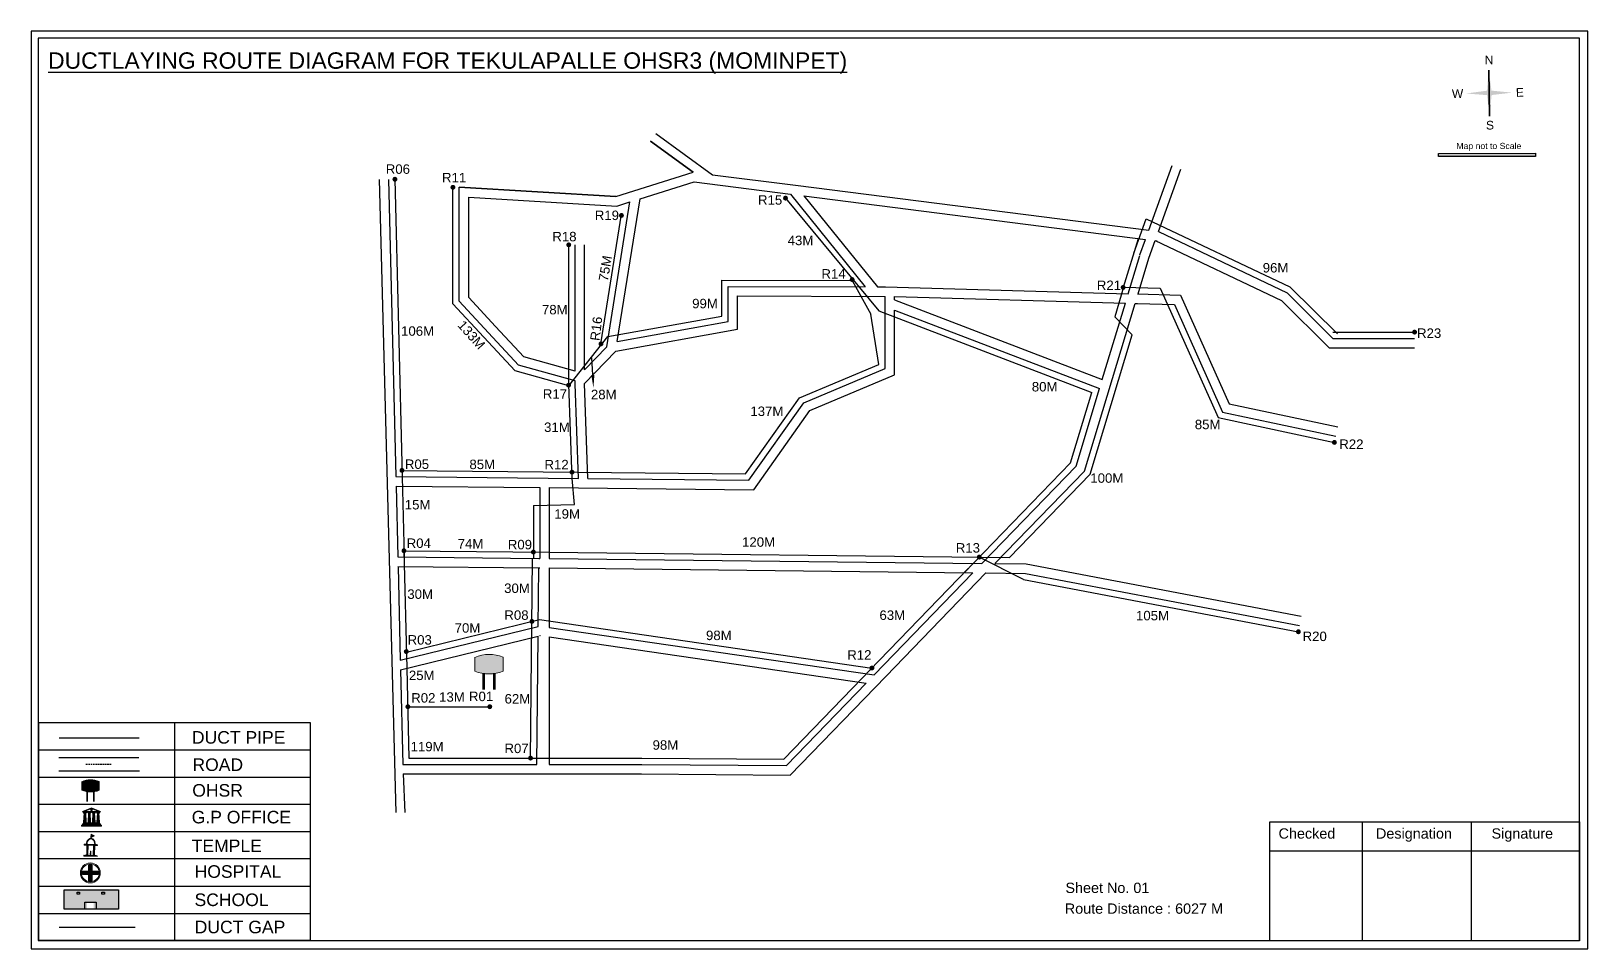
# Model space of a CAD drawing. Header units: inches. Extents: x 1972 to 9977, y 79 to 2755.
# Drawn here: x 4278 to 5267, y 79 to 662 of the extents above; entities that cross this region are included whole.
import ezdxf

# ---------------------------------------------------------------- set-up
doc = ezdxf.new("R2010")
doc.units = ezdxf.units.IN
doc.header["$MEASUREMENT"] = 0
doc.linetypes.add('DASHEDX2', pattern=[1.5, 1, -0.5])
for name, color, linetype in [('LANDMARK', 7, 'Continuous'), ('OHT', 7, 'Continuous'), ('pipe', 5, 'Continuous')]:
    doc.layers.add(name, color=color, linetype=linetype)
doc.styles.get("Standard").update_dxf_attribs({"font": 'arial.ttf'})

# ---------------------------------------------------------------- blocks, each defined once
blk = doc.blocks.new('OHT')
at = {"linetype": 'Continuous', "lineweight": 0, "true_color": 0x0ffffc}
blk.add_hatch(color=4, dxfattribs=at).paths.add_polyline_path([(0.012, 1), (0, 1, 0.101323), (-0.4, 0.916), (-0.4, 0.525, 0.194075), (0.399, 0.521), (0.399, 0.921, 0.097877)])
at = {"color": 4, "linetype": 'Continuous', "lineweight": 0, "true_color": 0x0ffffc, "flags": 128}
for points in [[(-0.4, 0.525), (-0.4, 0.916)], [(0.399, 0.521), (0.399, 0.921)]]:
    blk.add_lwpolyline(points, dxfattribs=at)
at = {"color": 4, "linetype": 'Continuous', "lineweight": 0, "true_color": 0x0ffffc, "const_width": 0.075, "flags": 128}
for points in [[(-0.15, 0), (-0.15, 0.475)], [(0.15, 0), (0.15, 0.473)]]:
    blk.add_lwpolyline(points, dxfattribs=at)
at = {"color": 4, "linetype": 'Continuous', "lineweight": 0, "true_color": 0x0ffffc}
for centre, radius, start, end in [((0.006, -0.019), 1.019, 67.3109, 113.4711), ((0.004, 1.513), 1.068, 247.7682, 291.7007)]:
    blk.add_arc(centre, radius, start, end, dxfattribs=at)
blk = doc.blocks.new('Government_Office')
at = {"linetype": 'Continuous', "lineweight": 0, "true_color": 0xff0000}
h = blk.add_hatch(color=1, dxfattribs=at)
h.paths.add_polyline_path([(0.44, 0.72), (0.45, 0.75), (0, 0.93), (-0.45, 0.75), (-0.44, 0.72)])
h.paths.add_polyline_path([(0.355, 0.75), (-0.355, 0.75), (0, 0.9)], flags=16)
h.paths.add_polyline_path([(0, 0.778, -1), (0, 0.872, -1)], flags=0)
h = blk.add_hatch(color=1, dxfattribs=at)
edge = h.paths.add_edge_path()
edge.add_arc((0, 0.825), 0.0467, 90, 270)
edge.add_arc((0, 0.825), 0.0467, 270, 450)
for points in [[(-0.5, 0.05), (0.5, 0.05), (0.5, 0), (-0.5, 0)], [(-0.45, 0.075), (-0.45, 0.12), (0.45, 0.12), (0.45, 0.075)], [(-0.4, 0.14), (-0.4, 0.18), (0.4, 0.18), (0.4, 0.14)]]:
    blk.add_hatch(color=1, dxfattribs=at).paths.add_polyline_path(points)
h = blk.add_hatch(color=1, dxfattribs=at)
edge = h.paths.add_edge_path()
edge.add_line((-0.27, 0.195), (-0.295, 0.675))
edge.add_line((-0.295, 0.675), (-0.29, 0.675))
edge.add_arc((-0.278, 0.688), 0.0176, 225.30401, 441.56588)
edge.add_line((-0.275, 0.705), (-0.395, 0.705))
edge.add_arc((-0.392, 0.688), 0.0176, 98.43412, 314.69599)
edge.add_line((-0.38, 0.675), (-0.375, 0.675))
edge.add_line((-0.375, 0.675), (-0.4, 0.195))
edge.add_line((-0.4, 0.195), (-0.27, 0.195))
h = blk.add_hatch(color=1, dxfattribs=at)
edge = h.paths.add_edge_path()
edge.add_line((-0.047, 0.195), (-0.072, 0.675))
edge.add_line((-0.072, 0.675), (-0.067, 0.675))
edge.add_arc((-0.054, 0.688), 0.0176, 225.30401, 441.56588)
edge.add_line((-0.052, 0.705), (-0.172, 0.705))
edge.add_arc((-0.169, 0.688), 0.0176, 98.43412, 314.69599)
edge.add_line((-0.157, 0.675), (-0.152, 0.675))
edge.add_line((-0.152, 0.675), (-0.177, 0.195))
edge.add_line((-0.177, 0.195), (-0.047, 0.195))
h = blk.add_hatch(color=1, dxfattribs=at)
edge = h.paths.add_edge_path()
edge.add_line((0.177, 0.195), (0.152, 0.675))
edge.add_line((0.152, 0.675), (0.157, 0.675))
edge.add_arc((0.169, 0.688), 0.0176, 225.30401, 441.56588)
edge.add_line((0.172, 0.705), (0.052, 0.705))
edge.add_arc((0.054, 0.688), 0.0176, 98.43412, 314.69599)
edge.add_line((0.067, 0.675), (0.072, 0.675))
edge.add_line((0.072, 0.675), (0.047, 0.195))
edge.add_line((0.047, 0.195), (0.177, 0.195))
h = blk.add_hatch(color=1, dxfattribs=at)
edge = h.paths.add_edge_path()
edge.add_line((0.4, 0.195), (0.375, 0.675))
edge.add_line((0.375, 0.675), (0.38, 0.675))
edge.add_arc((0.392, 0.688), 0.0176, 225.30401, 441.56588)
edge.add_line((0.395, 0.705), (0.275, 0.705))
edge.add_arc((0.278, 0.688), 0.0176, 98.43412, 314.69599)
edge.add_line((0.29, 0.675), (0.295, 0.675))
edge.add_line((0.295, 0.675), (0.27, 0.195))
edge.add_line((0.27, 0.195), (0.4, 0.195))
at = {"color": 1, "linetype": 'Continuous', "lineweight": 0, "true_color": 0xff0000, "flags": 128}
for points in [[(-0.45, 0.75), (-0.44, 0.72), (0.44, 0.72), (0.45, 0.75), (0, 0.93)], [(-0.355, 0.75), (0.355, 0.75), (0, 0.9)], [(-0.5, 0.05), (0.5, 0.05), (0.5, 0), (-0.5, 0)], [(-0.45, 0.075), (-0.45, 0.12), (0.45, 0.12), (0.45, 0.075)], [(-0.4, 0.14), (-0.4, 0.18), (0.4, 0.18), (0.4, 0.14)]]:
    blk.add_lwpolyline(points, close=True, dxfattribs=at)
for points in [[(0, 0.872, 1), (0, 0.778, 1)], [(-0.27, 0.195), (-0.295, 0.675), (-0.29, 0.675, 1.379694), (-0.275, 0.705), (-0.395, 0.705, 1.379694), (-0.38, 0.675), (-0.375, 0.675), (-0.4, 0.195)], [(-0.047, 0.195), (-0.072, 0.675), (-0.067, 0.675, 1.379694), (-0.052, 0.705), (-0.172, 0.705, 1.379694), (-0.157, 0.675), (-0.152, 0.675), (-0.177, 0.195)], [(0.177, 0.195), (0.152, 0.675), (0.157, 0.675, 1.379694), (0.172, 0.705), (0.052, 0.705, 1.379694), (0.067, 0.675), (0.072, 0.675), (0.047, 0.195)], [(0.4, 0.195), (0.375, 0.675), (0.38, 0.675, 1.379694), (0.395, 0.705), (0.275, 0.705, 1.379694), (0.29, 0.675), (0.295, 0.675), (0.27, 0.195)]]:
    blk.add_lwpolyline(points, format="xyb", close=True, dxfattribs=at)
blk = doc.blocks.new('Temple')
at = {"linetype": 'Continuous', "lineweight": 0, "true_color": 0xff0000}
h = blk.add_hatch(color=1, dxfattribs=at)
edge = h.paths.add_edge_path()
edge.add_line((0.175, 0.49), (0.225, 0.49))
edge.add_line((0.225, 0.49), (0.225, 0.497))
edge.add_line((0.225, 0.497), (0.307, 0.497))
edge.add_line((0.307, 0.497), (0.307, 0.533))
edge.add_line((0.307, 0.533), (0.257, 0.533))
edge.add_line((0.257, 0.533), (0.257, 0.54))
edge.add_line((0.257, 0.54), (0.2, 0.54))
edge.add_spline(control_points=[(0.2, 0.54), (0.2, 0.589), (0.19, 0.638), (0.142, 0.743), (0.092, 0.79), (0.027, 0.805), (0.02, 0.806), (0.012, 0.806)], knot_values=[4.712389, 4.712389, 4.712389, 4.712389, 5.278166, 5.278166, 6.117402, 6.117402, 6.223801, 6.223801, 6.223801, 6.223801], degree=3, periodic=0)
edge.add_line((0.012, 0.806), (0.012, 0.79))
edge.add_line((0.012, 0.79), (-0.012, 0.79))
edge.add_line((-0.012, 0.79), (-0.012, 0.806))
edge.add_spline(control_points=[(-0.012, 0.806), (-0.055, 0.802), (-0.096, 0.781), (-0.171, 0.699), (-0.197, 0.628), (-0.2, 0.55), (-0.2, 0.545), (-0.2, 0.54)], knot_values=[6.343965, 6.343965, 6.343965, 6.343965, 6.956638, 6.956638, 7.795874, 7.795874, 7.853982, 7.853982, 7.853982, 7.853982], degree=3, periodic=0)
edge.add_line((-0.2, 0.54), (-0.257, 0.54))
edge.add_line((-0.257, 0.54), (-0.257, 0.533))
edge.add_line((-0.257, 0.533), (-0.307, 0.533))
edge.add_line((-0.307, 0.533), (-0.307, 0.497))
edge.add_line((-0.307, 0.497), (-0.225, 0.497))
edge.add_line((-0.225, 0.497), (-0.225, 0.49))
edge.add_line((-0.225, 0.49), (-0.175, 0.49))
edge.add_line((-0.175, 0.49), (-0.175, 0.07))
edge.add_arc((-0.205, 0.07), 0.03, -90, 0, ccw=False)
edge.add_line((-0.205, 0.04), (-0.257, 0.04))
edge.add_line((-0.257, 0.04), (-0.257, 0.033))
edge.add_line((-0.257, 0.033), (-0.307, 0.033))
edge.add_line((-0.307, 0.033), (-0.307, 0))
edge.add_line((-0.307, 0), (0.307, 0))
edge.add_line((0.307, 0), (0.307, 0.033))
edge.add_line((0.307, 0.033), (0.257, 0.033))
edge.add_line((0.257, 0.033), (0.257, 0.04))
edge.add_line((0.257, 0.04), (0.205, 0.04))
edge.add_arc((0.205, 0.07), 0.03, 180, 270, ccw=False)
edge.add_line((0.175, 0.07), (0.175, 0.49))
h.paths.add_polyline_path([(0.125, 0.07, -0.414214), (0.095, 0.04), (0.05, 0.04), (0.05, 0.033), (-0.05, 0.033), (-0.05, 0.04), (-0.095, 0.04, -0.414214), (-0.125, 0.07), (-0.125, 0.497), (0.125, 0.497)], flags=16)
edge = h.paths.add_edge_path(flags=16)
edge.add_ellipse((0, 0.54), major_axis=(0, 0.242), ratio=0.722808, start_angle=270, end_angle=450, ccw=False)
edge.add_line((0.175, 0.54), (-0.175, 0.54))
h.paths.add_polyline_path([(0.012, 0.23), (0.012, 0.07), (-0.012, 0.07), (-0.012, 0.23)], flags=0)
h = blk.add_hatch(color=1, dxfattribs=at)
edge = h.paths.add_edge_path()
edge.add_line((0.012, 0.857), (0, 0.85))
edge.add_line((0, 0.85), (-0.003, 0.925))
edge.add_line((-0.003, 0.925), (-0.012, 0.925))
edge.add_line((-0.012, 0.925), (-0.012, 0.806))
edge.add_spline(control_points=[(-0.012, 0.806), (-0.004, 0.807), (0.004, 0.807), (0.012, 0.806)], knot_values=[6.223801, 6.223801, 6.223801, 6.223801, 6.343965, 6.343965, 6.343965, 6.343965], degree=3, periodic=0)
edge.add_line((0.012, 0.806), (0.012, 0.857))
h = blk.add_hatch(color=1, dxfattribs=at)
edge = h.paths.add_edge_path()
edge.add_line((0.012, 0.79), (0.012, 0.806))
edge.add_spline(control_points=[(0.012, 0.806), (0.004, 0.807), (-0.004, 0.807), (-0.012, 0.806)], knot_values=[6.223801, 6.223801, 6.223801, 6.223801, 6.343965, 6.343965, 6.343965, 6.343965], degree=3, periodic=0)
edge.add_line((-0.012, 0.806), (-0.012, 0.79))
edge.add_line((-0.012, 0.79), (0.012, 0.79))
at = {"linetype": 'Continuous', "lineweight": 0, "true_color": 0xe66000}
blk.add_hatch(color=32, dxfattribs=at).paths.add_polyline_path([(-0.006, 1), (0.147, 0.931), (0, 0.85)])
at = {"color": 1, "linetype": 'Continuous', "lineweight": 0, "true_color": 0xff0000, "flags": 128}
for points in [[(0.012, 0.925), (-0.012, 0.925), (-0.012, 0.79), (0.012, 0.79)], [(0.012, 0.23), (-0.012, 0.23), (-0.012, 0.07), (0.012, 0.07)]]:
    blk.add_lwpolyline(points, close=True, dxfattribs=at)
at = {"color": 32, "linetype": 'Continuous', "lineweight": 0, "true_color": 0xe66000, "flags": 128}
blk.add_lwpolyline([(-0.006, 1), (0.147, 0.931), (0, 0.85), (-0.006, 1)], dxfattribs=at)
at = {"color": 1, "linetype": 'Continuous', "lineweight": 0, "true_color": 0xff0000, "flags": 128}
blk.add_lwpolyline([(0.2, 0.54), (0.257, 0.54), (0.257, 0.533), (0.307, 0.533), (0.307, 0.497), (0.225, 0.497), (0.225, 0.49), (0.175, 0.49), (0.175, 0.07, 0.414214), (0.205, 0.04), (0.257, 0.04), (0.257, 0.033), (0.307, 0.033), (0.307, 0), (-0.307, 0), (-0.307, 0.033), (-0.257, 0.033), (-0.257, 0.04), (-0.205, 0.04, 0.414214), (-0.175, 0.07), (-0.175, 0.49), (-0.225, 0.49), (-0.225, 0.497), (-0.307, 0.497), (-0.307, 0.533), (-0.257, 0.533), (-0.257, 0.54), (-0.2, 0.54)], format="xyb", dxfattribs=at)
blk.add_lwpolyline([(-0.175, 0.54), (0.175, 0.54)], dxfattribs=at)
blk.add_lwpolyline([(0.125, 0.497), (0.125, 0.07, -0.414214), (0.095, 0.04), (0.05, 0.04), (0.05, 0.033), (-0.05, 0.033), (-0.05, 0.04), (-0.095, 0.04, -0.414214), (-0.125, 0.07), (-0.125, 0.497)], format="xyb", close=True, dxfattribs=at)
at = {"color": 1, "linetype": 'Continuous', "lineweight": 0, "true_color": 0xff0000}
blk.add_ellipse((0, 0.54), major_axis=(0, 0.242), ratio=0.722808, start_param=4.712389, end_param=7.853982, dxfattribs=at)
blk.add_open_spline([(0.2, 0.54), (0.2, 0.589), (0.19, 0.638), (0.142, 0.743), (0.092, 0.79), (-0.023, 0.816), (-0.085, 0.794), (-0.171, 0.699), (-0.197, 0.628), (-0.2, 0.55), (-0.2, 0.545), (-0.2, 0.54)], degree=3, knots=[4.712389, 4.712389, 4.712389, 4.712389, 5.278166, 5.278166, 6.117402, 6.117402, 6.956638, 6.956638, 7.795874, 7.795874, 7.853982, 7.853982, 7.853982, 7.853982], dxfattribs=at)
blk = doc.blocks.new('*U46')
at = {"color": 0, "linetype": 'DASHEDX2', "transparency": 16777216}
blk.add_line((-8.22, 0), (8.01, 0), dxfattribs=at)
blk = doc.blocks.new('Hospital')
at = {"linetype": 'Continuous', "lineweight": 0, "true_color": 0x000000}
h = blk.add_hatch(color=18, dxfattribs=at)
h.paths.add_polyline_path([(-0.5, 0, 1), (0.5, 0, 1)])
h.paths.add_polyline_path([(0.446, 0, -1), (-0.446, 0, -1)], flags=16)
at = {"linetype": 'Continuous', "true_color": 0xff0000}
blk.add_hatch(color=1, dxfattribs=at).paths.add_polyline_path([(-0.394, 0.08), (-0.08, 0.08), (-0.08, 0.394), (0.08, 0.394), (0.08, 0.08), (0.394, 0.08), (0.394, -0.08), (0.08, -0.08), (0.08, -0.394), (-0.08, -0.394), (-0.08, -0.08), (-0.394, -0.08)])
at = {"color": 1, "linetype": 'Continuous', "true_color": 0xff0000, "flags": 128}
blk.add_lwpolyline([(-0.394, 0.08), (-0.08, 0.08), (-0.08, 0.394), (0.08, 0.394), (0.08, 0.08), (0.394, 0.08), (0.394, -0.08), (0.08, -0.08), (0.08, -0.394), (-0.08, -0.394), (-0.08, -0.08), (-0.394, -0.08)], close=True, dxfattribs=at)
at = {"color": 18, "linetype": 'Continuous', "lineweight": 0, "true_color": 0x000000}
for radius in [0.5, 0.446]:
    blk.add_circle((0, 0), radius, dxfattribs=at)

msp = doc.modelspace()

# ---------------------------------------------------------------- hatches: boundary and pattern name
at = {"true_color": 0x0093dd}
h = msp.add_hatch(color=142, dxfattribs=at)
h.dxf.hatch_style = 1
h.paths.add_polyline_path([(5171.75, 584.08), (5171.76, 582.03), (5233.37, 582.17), (5233.37, 584.22)])
at = {"ltscale": 0.5}
h = msp.add_hatch(color=5, dxfattribs=at)
h.dxf.hatch_style = 1
h.paths.add_polyline_path([(4510.9, 567.7, 1), (4507.78, 567.7, 1)])
h = msp.add_hatch(color=5, dxfattribs=at)
h.dxf.hatch_style = 1
h.paths.add_polyline_path([(4547.72, 562.59, 1), (4544.6, 562.59, 1)])
h = msp.add_hatch(color=5, dxfattribs=at)
h.dxf.hatch_style = 1
h.paths.add_polyline_path([(4758.81, 555.7, 1), (4755.69, 555.7, 1)])
h = msp.add_hatch(color=5, dxfattribs=at)
h.dxf.hatch_style = 1
h.paths.add_polyline_path([(4654.68, 544.74, 1), (4651.57, 544.74, 1)])
h = msp.add_hatch(color=5, dxfattribs=at)
h.dxf.hatch_style = 1
h.paths.add_polyline_path([(4621.25, 526.08, 1), (4618.13, 526.08, 1)])
h = msp.add_hatch(color=5, dxfattribs=at)
h.dxf.hatch_style = 1
h.paths.add_polyline_path([(4801.12, 504.06, 1), (4798, 504.06, 1)])
h = msp.add_hatch(color=5, dxfattribs=at)
h.dxf.hatch_style = 1
h.paths.add_polyline_path([(4973.12, 499.06, 1), (4970, 499.06, 1)])
h = msp.add_hatch(color=5, dxfattribs=at)
h.dxf.hatch_style = 1
h.paths.add_polyline_path([(4641.68, 463.26, 1), (4638.56, 463.26, 1)])
h = msp.add_hatch(color=5, dxfattribs=at)
h.dxf.hatch_style = 1
h.paths.add_polyline_path([(5158.09, 470.71, 1), (5154.97, 470.71, 1)])
h = msp.add_hatch(color=5, dxfattribs=at)
h.dxf.hatch_style = 1
h.paths.add_polyline_path([(4621.12, 437.06, 1), (4618, 437.06, 1)])
h = msp.add_hatch(color=5, dxfattribs=at)
h.dxf.hatch_style = 1
h.paths.add_polyline_path([(5107.21, 400.75, 1), (5104.09, 400.75, 1)])
h = msp.add_hatch(color=5, dxfattribs=at)
h.dxf.hatch_style = 1
h.paths.add_polyline_path([(4515.39, 382.99, 1), (4512.28, 382.99, 1)])
h = msp.add_hatch(color=5, dxfattribs=at)
h.dxf.hatch_style = 1
h.paths.add_polyline_path([(4623.3, 381.89, 1), (4620.18, 381.89, 1)])
h = msp.add_hatch(color=5, dxfattribs=at)
h.dxf.hatch_style = 1
h.paths.add_polyline_path([(4516.64, 332.02, 1), (4513.52, 332.02, 1)])
h = msp.add_hatch(color=5, dxfattribs=at)
h.dxf.hatch_style = 1
h.paths.add_polyline_path([(4598.79, 331.18, 1), (4595.67, 331.18, 1)])
h = msp.add_hatch(color=5, dxfattribs=at)
h.dxf.hatch_style = 1
h.paths.add_polyline_path([(4881.77, 327.97, 1), (4878.65, 327.97, 1)])
h = msp.add_hatch(color=5, dxfattribs=at)
h.dxf.hatch_style = 1
h.paths.add_polyline_path([(4597.86, 287.19, 1), (4594.75, 287.19, 1)])
h = msp.add_hatch(color=5, dxfattribs=at)
h.dxf.hatch_style = 1
h.paths.add_polyline_path([(5084.34, 280.62, 1), (5081.22, 280.62, 1)])
h = msp.add_hatch(color=5, dxfattribs=at)
h.dxf.hatch_style = 1
h.paths.add_polyline_path([(4518.12, 268.06, 1), (4515, 268.06, 1)])
h = msp.add_hatch(color=5, dxfattribs=at)
h.dxf.hatch_style = 1
h.paths.add_polyline_path([(4813.65, 257.61, 1), (4810.54, 257.61, 1)])
h = msp.add_hatch(color=5, dxfattribs=at)
h.dxf.hatch_style = 1
h.paths.add_polyline_path([(4519.12, 233.06, 1), (4516, 233.06, 1)])
h = msp.add_hatch(color=5, dxfattribs=at)
h.dxf.hatch_style = 1
h.paths.add_polyline_path([(4571.12, 233.06, 1), (4568, 233.06, 1)])
h = msp.add_hatch(color=5, dxfattribs=at)
h.dxf.hatch_style = 1
h.paths.add_polyline_path([(4596.98, 200.46, 1), (4593.86, 200.46, 1)])
at = {"true_color": 0xc8c92d}
h = msp.add_hatch(color=52, dxfattribs=at)
h.dxf.hatch_style = 1
h.paths.add_polyline_path([(4306.16, 116.84), (4299.32, 116.84), (4299.32, 104.54), (4306.16, 104.54)])
h.paths.add_polyline_path([(4333.75, 116.84), (4326.9, 116.84), (4326.9, 104.54), (4333.75, 104.54)])
at = {"true_color": 0x293189}
h = msp.add_hatch(color=177, dxfattribs=at)
h.dxf.hatch_style = 1
h.paths.add_polyline_path([(4326.9, 116.84), (4306.16, 116.84), (4306.16, 104.54), (4313.95, 104.54), (4313.95, 108.57), (4318.22, 108.57), (4318.22, 104.54), (4326.9, 104.54)])
h.paths.add_polyline_path([(4309.13, 114.1), (4307.6, 114.1), (4307.6, 115.5), (4309.13, 115.5)], flags=16)
h.paths.add_polyline_path([(4323.42, 114.1), (4323.42, 115.5), (4324.94, 115.5), (4324.94, 114.1)], flags=16)

# ---------------------------------------------------------------- linework, layer by layer
for p, q in [((5204.11, 607.78), (5203.6, 636.96)), ((5203.6, 636.96), (5204.11, 607.78)), ((5204.11, 607.78), (5203.6, 636.96)), ((5203.85, 622.35), (5204.11, 607.78)), ((4675.04, 596.73), (4710.99, 570.54)), ((4698.65, 572.11), (4671.5, 591.88)), ((4671.5, 591.88), (4698.65, 572.11)), ((4987.86, 535.35), (5002.63, 576.46)), ((4993.96, 534.57), (5008.19, 574.19)), ((4499.34, 567.45), (4510.03, 166)), ((4505.34, 567.6), (4509.93, 379.03)), ((4649.5, 556.73), (4698.65, 572.11)), ((4664.93, 555.27), (4699.19, 565.99)), ((4699.19, 565.99), (4760.36, 558.22)), ((4710.99, 570.54), (4763.51, 563.86)), ((4763.51, 563.86), (4987.86, 535.35)), ((4550.16, 490.33), (4550.16, 562.59)), ((4649.5, 556.73), (4550.16, 562.59)), ((4550.16, 562.59), (4649.5, 556.73)), ((4556.16, 492.69), (4556.16, 556.22)), ((4556.16, 556.22), (4650.24, 550.67)), ((4650.5, 464.85), (4664.93, 555.27)), ((4760.36, 558.22), (4807.89, 499.43)), ((4768.96, 557.12), (4815.63, 499.41)), ((4768.96, 557.12), (4985.78, 529.56)), ((4643.87, 461.38), (4658.54, 553.27)), ((4650.24, 550.67), (4658.54, 553.27)), ((4993.96, 534.57), (5075.65, 495.73)), ((4623.69, 445.98), (4623.69, 526.08)), ((4629.69, 446.7), (4629.69, 526.08)), ((4982.22, 519.65), (4985.78, 529.56)), ((4987.87, 517.62), (4991.92, 528.9)), ((4991.92, 528.9), (5072.14, 490.75)), ((4992.25, 528.74), (4993.2, 528.62)), ((4974.78, 495.07), (4982.13, 519.36)), ((4980.99, 494.9), (4987.87, 517.62)), ((4720.78, 477.53), (4720.78, 499.66)), ((4720.78, 499.66), (4807.89, 499.43)), ((4815.63, 499.41), (4820.5, 499.39)), ((4820.66, 499.39), (4974.78, 495.07)), ((4980.75, 494.9), (5008.05, 494.14)), ((5008.05, 494.14), (5038.9, 425.26)), ((5075.65, 495.73), (5104.71, 466.71)), ((4568.8, 470.29), (4550.16, 490.33)), ((4573.19, 474.38), (4556.16, 492.69)), ((4726.78, 472.52), (4726.78, 493.64)), ((4726.78, 493.64), (4820.49, 493.39)), ((4820.49, 447.54), (4820.49, 493.39)), ((4826.49, 491.1), (4826.49, 493.39)), ((4826.49, 493.23), (4972.98, 489.12)), ((4826.49, 491.1), (4958.3, 440.62)), ((4826.49, 443.56), (4826.49, 484.67)), ((4826.49, 484.67), (4956.56, 434.86)), ((4947.01, 382.6), (4979.19, 488.94)), ((4958.3, 440.62), (4972.98, 489.12)), ((4979.19, 488.94), (4980.58, 488.91)), ((4980.58, 488.91), (5004.11, 488.25)), ((5004.11, 488.25), (5034.67, 420.03)), ((5072.14, 490.75), (5102.23, 460.71)), ((4591.11, 455.1), (4573.19, 474.38)), ((4650.5, 464.85), (4720.78, 477.53)), ((4587.87, 449.78), (4568.8, 470.29)), ((4649.5, 458.57), (4726.78, 472.52)), ((5104.71, 466.71), (5156.53, 466.71)), ((4623.69, 445.98), (4591.11, 455.1)), ((4629.69, 446.7), (4643.87, 461.38)), ((4629.69, 438.06), (4649.5, 458.57)), ((5102.23, 460.71), (5156.53, 460.71)), ((4623.69, 439.74), (4587.87, 449.78)), ((4634.96, 443.52), (4634.43, 454.33)), ((4768.82, 425.76), (4820.49, 447.54)), ((4623.69, 438.06), (4623.69, 439.74)), ((4625.89, 377.85), (4623.69, 437.84)), ((4631.89, 377.79), (4629.69, 438.06)), ((4772.73, 420.9), (4826.49, 443.56)), ((4941.69, 385.73), (4956.56, 434.86)), ((4734.01, 376.75), (4768.82, 425.76)), ((5038.9, 425.26), (5107.74, 410.53)), ((4737.09, 370.72), (4772.73, 420.9)), ((5034.67, 420.03), (5106.49, 404.66)), ((4881.88, 323.95), (4941.69, 385.73)), ((4509.93, 379.03), (4625.89, 377.85)), ((4631.89, 377.79), (4734.01, 376.75)), ((4890.14, 323.86), (4947.01, 382.6)), ((4510.08, 373.03), (4511.17, 328.06)), ((4510.08, 373.03), (4601.23, 372.1)), ((4601.23, 372.1), (4601.23, 327.14)), ((4607.23, 372.04), (4737.09, 370.72)), ((4607.23, 372.04), (4607.23, 327.07)), ((4511.17, 328.06), (4600.71, 327.15)), ((4600.71, 327.15), (4601.23, 327.14)), ((4607.23, 327.07), (4881.88, 323.95)), ((4511.11, 322.06), (4600.65, 321.15)), ((4511.32, 322.06), (4512.77, 262.6)), ((4600.27, 284.05), (4600.65, 321.15)), ((4600.64, 321.15), (4601.23, 321.14)), ((4607.23, 321.07), (4607.23, 283.41)), ((4607.23, 321.07), (4876.14, 318.02)), ((4813.54, 253.35), (4876.14, 318.02)), ((4820.86, 252.29), (4884.4, 317.92)), ((4884.4, 317.92), (4909.5, 317.64)), ((4890.14, 323.86), (4910.1, 323.63)), ((4909.5, 317.64), (5083.53, 284.55)), ((4910.1, 323.63), (5084.65, 290.44)), ((4512.77, 262.6), (4600.27, 284.05)), ((4512.92, 256.46), (4600.21, 277.85)), ((4599.38, 196.46), (4600.21, 277.85)), ((4601.23, 278.22), (4601.23, 278.1)), ((4601.23, 278.22), (4601.52, 278.18)), ((4601.23, 278.1), (4601.52, 278.18)), ((4607.23, 283.41), (4813.54, 253.35)), ((4607.23, 277.35), (4607.23, 196.46)), ((4607.23, 277.35), (4808.4, 248.04)), ((4512.92, 256.46), (4514.38, 196.46)), ((4757.8, 195.76), (4808.4, 248.04)), ((4760.32, 189.74), (4820.86, 252.29)), ((4283.03, 222.78), (4283.03, 86.01)), ((4369.35, 222.78), (4369.35, 84.67)), ((4455.67, 205.51), (4283.03, 205.51)), ((4295.96, 200.75), (4346.9, 200.75)), ((4455.67, 188.25), (4283.03, 188.25)), ((4295.96, 192.4), (4347.16, 192.4)), ((4514.38, 196.46), (4599.38, 196.46)), ((4514.52, 190.46), (4515.55, 166)), ((4514.52, 190.46), (4599.32, 190.46)), ((4514.52, 190.46), (4665.94, 190.46)), ((4607.23, 196.46), (4665.94, 196.46)), ((4665.94, 190.46), (4760.32, 189.74)), ((4665.99, 196.46), (4757.8, 195.76)), ((4455.67, 170.99), (4283.03, 170.99)), ((4455.67, 153.72), (4283.03, 153.72)), ((4455.67, 136.46), (4283.03, 136.46)), ((4283.03, 119.19), (4455.67, 119.19)), ((4283.03, 101.93), (4455.67, 101.93)), ((4283.02, 85.75), (4283.02, 84.68)), ((4283.03, 86.01), (4283.03, 84.67)), ((4455.67, 84.67), (4283.03, 84.67))]:
    msp.add_line(p, q)
at = {"color": 1}
msp.add_line((5203.6, 636.96), (5203.85, 622.36), dxfattribs=at)
at = {"color": 5}
for p, q in [((4799.5, 503.45), (4811.5, 482)), ((4816.49, 450.2), (4811.5, 482)), ((5031.02, 418.39), (5031.85, 416.54)), ((4517.49, 233), (4569.5, 233))]:
    msp.add_line(p, q, dxfattribs=at)
at = {"color": 242, "true_color": 0xcd2027}
for p, q in [((5123.36, 159.98), (5123.36, 84.62)), ((5192.41, 159.98), (5192.41, 84.62)), ((5064.57, 141.72), (5261.29, 141.72))]:
    msp.add_line(p, q, dxfattribs=at)
for points in [[(4278.45, 661.65), (4278.45, 79.45), (5266.52, 79.45), (5266.52, 661.65)], [(4283.02, 657.19), (4283.02, 84.68), (5261.29, 84.68), (5261.29, 657.19)], [(4333.82, 116.84), (4333.82, 104.54), (4299.32, 104.54), (4299.32, 116.84)], [(4309.13, 115.5), (4309.13, 114.1), (4307.6, 114.1), (4307.6, 115.5)], [(4323.42, 114.1), (4323.42, 115.5), (4324.94, 115.5), (4324.94, 114.1)]]:
    msp.add_lwpolyline(points, close=True)
at = {"color": 142, "true_color": 0x0093dd}
msp.add_lwpolyline([(5233.37, 582.17), (5171.76, 582.03), (5171.75, 584.08), (5233.37, 584.22), (5233.37, 582.17)], dxfattribs=at)
for points in [[(4455.67, 84.67), (4455.67, 222.78), (4283.03, 222.78)], [(4312.47, 104.54), (4312.47, 109.09), (4319.71, 109.09), (4319.71, 104.54)]]:
    msp.add_lwpolyline(points)
at = {"color": 242, "true_color": 0xcd2027}
msp.add_lwpolyline([(5261.29, 84.62), (5064.57, 84.62), (5064.57, 159.98), (5261.29, 159.98)], close=True, dxfattribs=at)
at = {"color": 1}
msp.add_solid([(5202.41, 622.33), (5205.54, 622.39), (5203.6, 636.96)], dxfattribs=at)
msp.add_solid([(5202.41, 622.33), (5205.54, 622.39), (5203.6, 636.96)], dxfattribs=at)
for points in [[(5203.89, 620.93), (5203.84, 624.06), (5189.26, 622.11)], [(5203.89, 620.93), (5203.84, 624.06), (5189.26, 622.11)], [(5203.89, 620.93), (5203.84, 624.06), (5218.45, 622.63)], [(5203.89, 620.93), (5203.84, 624.06), (5218.45, 622.63)], [(5202.42, 622.33), (5205.54, 622.39), (5204.11, 607.78)], [(5202.42, 622.33), (5205.54, 622.39), (5204.11, 607.78)], [(4635.95, 443.57), (4633.97, 443.47), (4635.37, 435.31)]]:
    msp.add_solid(points)
at = {"layer": 'OHT', "color": 5}
msp.add_line((4296.15, 213.38), (4347.08, 213.38), dxfattribs=at)
at = {"layer": 'OHT', "color": 1}
msp.add_line((4296.15, 93.29), (4344.54, 93.29), dxfattribs=at)
at = {"layer": 'pipe'}
for p, q in [((4509.34, 567.7), (4513.93, 379.13)), ((4546.16, 488.76), (4546.16, 562.59)), ((4757.25, 555.7), (4816.49, 484.22)), ((4640.12, 463.26), (4653.25, 545.54)), ((4978.37, 520.76), (4986.24, 542.67)), ((4986.24, 542.67), (5077.37, 499.34)), ((4619.69, 436.71), (4619.69, 526.08)), ((4971.83, 499.16), (4981.21, 530.14)), ((4716.78, 480.87), (4716.78, 503.67)), ((4716.78, 503.67), (4799.5, 503.45)), ((4971.83, 499.16), (4966.18, 480.47)), ((4971.83, 499.16), (4995.14, 498.5)), ((4995.14, 498.5), (5031.02, 418.39)), ((5077.37, 499.34), (5107.54, 469.54)), ((4565.87, 467.57), (4546.16, 488.76)), ((4816.49, 484.22), (4951.65, 432.46)), ((4644.54, 467.84), (4716.78, 480.87)), ((4966.18, 480.47), (4977.31, 468.94)), ((4585.71, 446.23), (4565.87, 467.57)), ((4619.73, 436.7), (4644.54, 467.84)), ((4950.56, 380.52), (4977.31, 468.94)), ((5104.71, 470.71), (5156.53, 470.71)), ((4619.73, 436.7), (4585.71, 446.23)), ((4766.22, 429.01), (4816.49, 450.2)), ((4621.89, 377.7), (4619.69, 437.7)), ((4731.96, 380.77), (4766.22, 429.01)), ((4938.14, 387.82), (4951.65, 432.46)), ((5031.85, 416.54), (5105.65, 400.75)), ((4870.63, 318.08), (4938.14, 387.82)), ((4513.84, 382.99), (4625.93, 381.85)), ((4513.93, 378.99), (4515.17, 328.16)), ((4623.29, 361.37), (4621.88, 377.89)), ((4625.74, 381.85), (4731.96, 380.77)), ((4899.48, 327.75), (4950.56, 380.52)), ((4597.23, 360.76), (4623.29, 361.37)), ((4597.23, 360.76), (4597.23, 327.14)), ((4515.08, 332.02), (4516.89, 257.43)), ((4515.08, 332.02), (4607.23, 331.08)), ((4596.27, 284.09), (4596.71, 327.19)), ((4607.28, 331.07), (4899.48, 327.75)), ((4908.24, 313.81), (4880.21, 327.97)), ((4810.67, 256.13), (4873.27, 320.8)), ((4908.24, 313.81), (5082.78, 280.62)), ((4516.64, 267.67), (4601.04, 288.35)), ((4595.38, 199.5), (4596.3, 287.19)), ((4601.04, 288.35), (4812.1, 257.61)), ((4516.89, 257.43), (4518.28, 200.46)), ((4756.11, 199.77), (4812.1, 257.61)), ((4518.28, 200.46), (4607.23, 200.46)), ((4607.23, 200.46), (4665.94, 200.46)), ((4666.02, 200.46), (4756.11, 199.77))]:
    msp.add_line(p, q, dxfattribs=at)

# ---------------------------------------------------------------- block references
at = {"linetype": 'DASHEDX2'}
msp.add_blockref('*U46', (4321.49, 196.57), dxfattribs=at)
at = {"layer": 'LANDMARK'}
for name, p, xscale, yscale, zscale in [('Government_Office', (4316.79, 157.21), 12.5664739830432, 12.5664739830432, 12.5664739830432), ('Hospital', (4316.03, 127.62), 12.6736693601449, 12.6736693601449, 12.6736693601449)]:
    msp.add_blockref(name, p, dxfattribs=dict(at, xscale=xscale, yscale=yscale, zscale=zscale))
at = {"layer": 'LANDMARK', "xscale": 14.01322314659548, "yscale": 14.01322314659548, "zscale": 14.01322314659548, "rotation": 358.3713438591284}
msp.add_blockref('Temple', (4316.15, 138.2), dxfattribs=at)
at = {"layer": 'OHT'}
for p, xscale, yscale, zscale in [((4569.04, 243.87), 22.41341502807723, 22.41341502807723, 22.41341502807723), ((4316.13, 172.86), 13.82160593398096, 13.82160593398096, 13.82160593398096)]:
    msp.add_blockref('OHT', p, dxfattribs=dict(at, xscale=xscale, yscale=yscale, zscale=zscale))

# ---------------------------------------------------------------- texts
at = {"color": 242, "true_color": 0xcd2027}
msp.add_text('%%UDUCTLAYING ROUTE DIAGRAM FOR TEKULAPALLE OHSR3 (MOMINPET)', height=10.4062, dxfattribs=at).set_placement((4289.21, 637.79))
for s, height, rotation, p in [('N', 5.5, 1.00631, (5201.05, 640.59)), ('W', 5.5, 1.00631, (5180.24, 619.24)), ('E', 5.5, 1.00631, (5220.86, 619.96)), ('S', 5.5, 1.00631, (5201.87, 599.2)), ('75M', 6, 80.53768, (4644.49, 502.63)), ('133M', 6, 311.63354, (4548.7, 474.83)), ('R16', 6, 82.90382, (4639.17, 464.92))]:
    msp.add_text(s, height=height, rotation=rotation).set_placement(p)
for s, height, p in [('Map not to Scale', 3.9321, (5183.05, 586.85)), ('R06', 6, (4503.54, 571.13)), ('R11', 6, (4539.22, 565.73)), ('R15', 6, (4739.8, 551.56)), ('R19', 6, (4636.19, 541.81)), ('R18', 6, (4609.25, 528.32)), ('43M', 6, (4758.63, 525.87)), ('96M', 6, (5060.15, 508.54)), ('R14', 6, (4780.06, 504.67)), ('R21', 6, (4954.86, 497.41)), ('78M', 6, (4602.68, 481.97)), ('99M', 6, (4698.01, 485.84)), ('106M', 6, (4513.26, 468.38)), ('R23', 6, (5158.1, 467.05)), ('80M', 6, (4913.58, 433.07)), ('R17', 6, (4603.24, 428.45)), ('28M', 6, (4633.75, 428.14)), ('137M', 6, (4734.95, 417.5)), ('85M', 6, (5017.04, 409.13)), ('31M', 6, (4604.02, 407.37)), ('R22', 6, (5108.74, 396.63)), ('R05', 6, (4515.66, 383.92)), ('85M', 6, (4556.64, 383.81)), ('R12', 6, (4604.26, 383.65)), ('100M', 6, (4950.73, 375.12)), ('15M', 6, (4515.61, 358.22)), ('19M', 6, (4610.52, 352.37)), ('R04', 6, (4516.81, 333.8)), ('74M', 6, (4549.18, 333.41)), ('R09', 6, (4581, 332.93)), ('120M', 6, (4729.68, 334.52)), ('R13', 6, (4865.33, 330.85)), ('30M', 6, (4517.22, 301.47)), ('30M', 6, (4578.67, 305.23)), ('R08', 6, (4578.82, 288.19)), ('63M', 6, (4816.89, 288.14)), ('105M', 6, (4979.72, 287.88)), ('R03', 6, (4517.4, 272.48)), ('70M', 6, (4547.27, 280.04)), ('98M', 6, (4706.79, 275.34)), ('R20', 6, (5085.46, 274.71)), ('R12', 6, (4796.45, 262.93)), ('25M', 6, (4518.22, 249.97)), ('R02', 6, (4519.69, 235.67)), ('13M', 6, (4537.39, 236.23)), ('R01', 6, (4556.35, 236.61)), ('62M', 6, (4578.94, 235.07)), ('DUCT PIPE', 7.968, (4380.49, 209.63)), ('119M', 6, (4519.29, 204.75)), ('R07', 6, (4578.86, 203.64)), ('98M', 6, (4672.9, 205.77)), ('ROAD ', 7.968, (4380.83, 192.3)), ('OHSR', 7.968, (4380.73, 176.03)), ('G.P OFFICE', 7.968, (4380.37, 159.05)), ('TEMPLE', 7.968, (4380.36, 140.83)), ('Checked', 6.533, (5070.2, 149.38)), ('Designation', 6.5335, (5132.03, 149.38)), ('Signature', 6.533, (5205.4, 149.38)), ('HOSPITAL', 7.968, (4382.22, 124.53)), ('Sheet No. 01', 6.5335, (4934.93, 114.9)), ('SCHOOL', 7.968, (4382.16, 106.59)), ('Route Distance : 6027 M', 6.5335, (4934.52, 101.73)), ('DUCT GAP', 7.968, (4382.27, 89.33))]:
    msp.add_text(s, height=height).set_placement(p)

doc.saveas('drawing.dxf')
